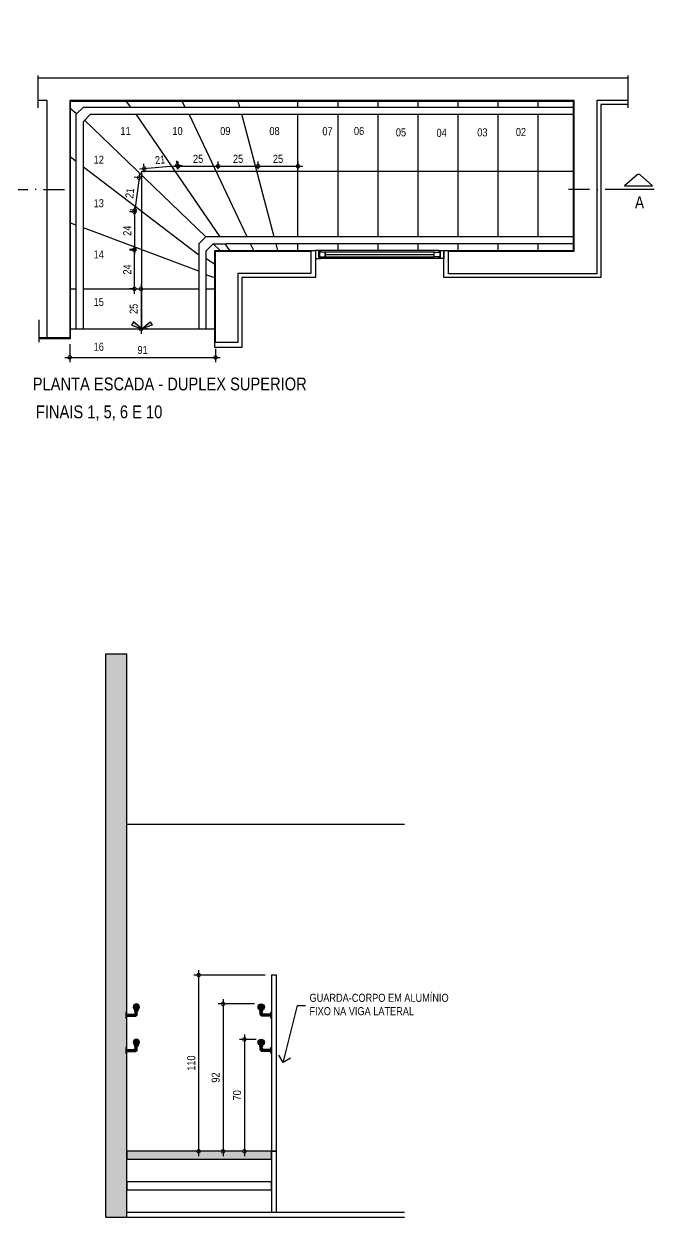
# Model space of a CAD drawing. Header units: metres. Extents: x 8 to 38.7, y -6.4 to 5.4.
# Drawn here: x 12.65 to 16.6, y -2.05 to 5.4 of the extents above; entities that cross this region are included whole.
import ezdxf
from ezdxf import colors
from ezdxf.entities.mleader import LeaderData, LeaderLine
from ezdxf.enums import TextEntityAlignment as Align
from ezdxf.math import Vec2, Vec3
from ezdxf.xclip import XClip

# ---------------------------------------------------------------- set-up
doc = ezdxf.new("R2010")
doc.units = ezdxf.units.M
doc.header["$XCLIPFRAME"] = 0
doc.header["$PDMODE"] = 35
doc.linetypes.add('DASHEDX2', pattern=[1.5, 1, -0.5])
doc.linetypes.add('ESTILO_TQS_0004', pattern=[1.12, 0.5, -0.2, 0.01, -0.2, 0.01, -0.2])
for name, color, linetype in [('205', 232, 'ESTILO_TQS_0004'), ('3', 2, 'Continuous'), ('4', 2, 'Continuous'), ('ARQ-ALV ACAB', 4, 'Continuous'), ('ARQ-ALV OSSO', 5, 'Continuous'), ('ARQ-AUX', 7, 'Continuous'), ('ARQ-AUX1', 1, 'Continuous'), ('ARQ-AUX2', 2, 'Continuous'), ('ARQ-CAX @ 1', 1, 'Continuous'), ('ARQ-DIM', 2, 'Continuous'), ('ARQ-PRJ', 7, 'DASHEDX2'), ('ARQ-SIM', 1, 'Continuous'), ('ARQ-TXT', 2, 'Continuous')]:
    doc.layers.add(name, color=color, linetype=linetype)
doc.styles.add('Adesa', font='ARIALN.TTF')
doc.styles.add('M50', font='ARIALN.TTF', dxfattribs={"height": 0.15})
doc.dimstyles.new('ADESA 1-0025', dxfattribs={"dimtxt": 0.05, "dimasz": 0.045, "dimexe": 0.03, "dimexo": 0.04, "dimgap": 0.02, "dimtad": 1, "dimtoh": 1, "dimdec": 0, "dimlfac": 100, "dimzin": 4, "dimtxsty": 'Adesa', "dimblk": 'DOTSMALL', "dimcen": 1, "dimdle": 0.03, "dimclrd": 1, "dimclre": 1, "dimclrt": 256, "dimazin": 1, "dimtm": 1e-09, "dimtfac": 1, "dimtdec": 0, "dimtix": 1, "dimtmove": 2, "dimatfit": 0, "dimldrblk": 'DOTSMALL', "dimfxl": 0.8, "dimtvp": 2, "dimtolj": 1, "dimtzin": 0, "dimarcsym": 0})

# ---------------------------------------------------------------- blocks, each defined once
blk = doc.blocks.new('est-ex-11-dps-r00')
at = {"layer": '3'}
h = blk.add_hatch(color=8, dxfattribs=at)
h.dxf.hatch_style = 1
h.paths.add_polyline_path([(-232.004486, -395.998796), (719.496112, -396.003017), (719.496112, -409.003017), (473.006123, -409.003017), (473.006123, -541.00374), (459.996043, -541.00374), (459.996043, -409.002436), (12.995548, -409.002436), (12.995548, -937.000989), (-251.979379, -937.000989), (-251.979379, -924.007258), (-232.004327, -924.007258), (-232.004327, -855.00029), (-213.00434, -855.00029), (-213.00434, -924.000989), (-0.004452, -924.000989), (-0.004452, -414.999045), (-213.004452, -414.999045), (-213.004452, -481.999806), (-232.004486, -481.999806)])
h.paths.add_polyline_path([(719.496112, -244.999631), (-57.501936, -244.996565), (-57.501936, -225.996565), (0, -225.996565), (0, 0), (-236.004459, 0), (-236.004459, -245.001184), (-249.004459, -245.001184), (-249.004459, 12.999153), (-0.000305, 12.999153), (-0.000305, 282.997758), (-504.003335, 282.997758), (-504.003335, -245.001184), (-517.003335, -245.001184), (-517.003335, 295.998453), (12.994618, 295.998453), (12.994618, -232.000212), (459.996043, -232.000212), (459.996043, -99.998908), (472.996043, -99.998908), (472.996043, -231.999631), (719.496112, -231.999631)])
h.paths.add_polyline_path([(-993.00031, -541.00374), (-993.00031, -409.003017), (-1239.500379, -409.003017), (-1239.500379, -396.003017), (-520.003335, -396.002991), (-520.003335, -409.002991), (-980.00031, -409.002436), (-980.00031, -541.00374)])
h.paths.add_polyline_path([(-2253.500545, -245.000956), (-2253.500545, -232.000956), (-2008.001965, -232.000956), (-2008.001965, -100.000255), (-1995.001965, -100.000255), (-1995.001965, -232.000655), (-1547.999687, -232.000655), (-1547.999687, 77.996564), (-1534.999687, 77.996564), (-1534.999687, -183.000162), (-1385.510847, -183.000162), (-1385.510847, -195.99998), (-1534.999687, -195.99998), (-1534.999687, -245.000515), (-2253.500545, -245.000515)])
h.paths.add_polyline_path([(-2253.500545, -396.001692), (-1534.999904, -396.002133), (-1534.999904, -445.002668), (-1385.510832, -445.002668), (-1385.510832, -458.002486), (-1534.999904, -458.002486), (-1534.999904, -718.997619), (-1547.999904, -718.997619), (-1547.999904, -409.001461), (-1995.001777, -409.001461), (-1995.001777, -540.99621), (-2008.001965, -540.99621), (-2008.001965, -409.001316), (-2253.500545, -409.001316)])
h.paths.add_polyline_path([(-2399.510997, -445.004573), (-2561.999822, -445.004573), (-2561.999822, -718.997885), (-2548.999822, -718.997885), (-2548.999822, -458.004573), (-2399.510997, -458.004573), (-2399.510997, -445.004803)])
h.paths.add_polyline_path([(1027.995404, -445.001113), (865.506331, -445.001113), (865.506331, -458.001113), (1014.995404, -458.001113), (1014.995404, -718.997491), (1027.995404, -718.997491)])
h.paths.add_polyline_path([(-520.003335, -244.999631), (-520.003335, -232.000212), (-980.00031, -232.000212), (-980.00031, -99.998908), (-993.00031, -99.998908), (-993.00031, -231.999631), (-1239.500379, -231.999631), (-1239.500379, -244.999631)])
h.paths.add_polyline_path([(1245.999783, -327.001325), (1689.007686, -327.001325), (1689.007686, -314.001325), (1245.999783, -314.001325)])
h.paths.add_polyline_path([(-2561.999343, 77.995239), (-2561.999343, -195.997845), (-2399.510997, -195.997845), (-2399.510997, -182.997845), (-2548.999343, -182.997845), (-2548.999343, 77.995239), (-2561.999822, 77.995239)])
h.paths.add_polyline_path([(1027.995156, -196.001535), (1027.995156, 77.998295), (1014.995156, 77.998295), (1014.995156, -183.001611), (865.506331, -183.001611), (865.506331, -196.001535)])
h.paths.add_polyline_path([(-3223.007243, -327.001325), (-2779.99934, -327.001325), (-2779.99934, -314.001325), (-3223.007243, -314.001325)])
h.paths.add_polyline_path([(-517.003335, -937.001848), (-352.982201, -937.001848), (-352.982201, -924.001848), (-504.003335, -924.001848), (-504.003335, -395.998796), (-517.003335, -395.998796)])
h.paths.add_polyline_path([(1015.01125, -327.001325), (1155.51125, -327.001325), (1155.51125, -314.001325), (1015.01125, -314.001325)])
h.paths.add_polyline_path([(-2689.510807, -327.001325), (-2549.010807, -327.001325), (-2549.010807, -314.001325), (-2689.510807, -314.001325)])
at = {"layer": '4'}
h = blk.add_hatch(color=8, dxfattribs=at)
h.dxf.hatch_style = 1
h.paths.add_polyline_path([(870.51125, -327.001325), (1015.01125, -327.001325), (1015.01125, -314.001325), (870.51125, -314.001325)])
h.paths.add_polyline_path([(1517.998246, -449.002012), (1531.000227, -449.002012), (1531.000227, -327.001324), (1517.998246, -327.001324)])
h.paths.add_polyline_path([(1689.007686, -327.001325), (1803.000199, -327.001325), (1803.000199, -314.002172), (1689.007686, -314.002172)])
h.paths.add_polyline_path([(1518.002686, -314.002172), (1531.002686, -314.002172), (1531.002686, -192.002332), (1518.002686, -192.002332)])
h.paths.add_polyline_path([(-3065.002243, -314.002172), (-3052.002243, -314.002172), (-3052.002243, -192.002332), (-3065.002243, -192.002332)])
h.paths.add_polyline_path([(-3064.999784, -449.002012), (-3051.997803, -449.002012), (-3051.997803, -327.002172), (-3064.999784, -327.002172)])
h.paths.add_polyline_path([(-3336.999755, -327.001324), (-3223.007243, -327.001324), (-3223.007243, -314.001325), (-3336.999755, -314.001325)])
h.paths.add_polyline_path([(-2549.010807, -327.001325), (-2404.510807, -327.001325), (-2404.510807, -314.001325), (-2549.010807, -314.001325)])
h.paths.add_polyline_path([(74.532066, -924.005286), (12.995548, -924.005286), (12.995548, -937.000989), (74.532066, -937.000989)])
h.paths.add_polyline_path([(-1372.998858, -46.500032), (-1359.998858, -46.500032), (-1359.998858, 165.999968), (-1372.998858, 165.999968)])
h.paths.add_polyline_path([(-2548.999822, -718.997885), (-2561.999822, -718.997885), (-2561.999822, -936.998934), (-2548.999822, -936.998934)])
h.paths.add_polyline_path([(-2561.999822, -445.004573), (-2634.999822, -445.004573), (-2634.999822, -458.001295), (-2561.999822, -458.001295)])
h.paths.add_polyline_path([(-1112.000061, 295.99876), (-1112.000061, 152.998767), (-1099.000187, 152.998767), (-1099.000187, 282.998799), (-1029.069445, 282.998799), (-1029.069445, 295.99876)])
h.paths.add_polyline_path([(-2736.996513, -763.91298), (-2723.996513, -763.91298), (-2723.996513, -620.91298), (-2736.996513, -620.91298)])
h.paths.add_polyline_path([(-2736.996513, -20.089668), (-2723.996513, -20.089668), (-2723.996513, 122.910332), (-2736.996513, 122.910332)])
h.paths.add_polyline_path([(1027.995404, -718.997491), (1014.995404, -718.997491), (1014.995404, -936.998627), (1027.995404, -936.998627)])
h.paths.add_polyline_path([(1101.995156, -445.001113), (1027.995404, -445.001113), (1027.995404, -457.997884), (1101.995156, -457.997884)])
h.paths.add_polyline_path([(2138.000201, -253.001325), (2125.000197, -253.001325), (2125.000197, -314.001325), (1853.000199, -314.001325), (1853.000199, -327.001324), (2125.000219, -327.001324), (2125.000219, -388.001325), (2138.000201, -388.001325)])
h.paths.add_polyline_path([(592.000796, 295.99876), (509.070038, 295.99876), (509.070038, 282.998799), (579.00078, 282.998799), (579.00078, 152.998392), (592.00078, 152.998392), (592.00078, 295.99876)])
h.paths.add_polyline_path([(592.000796, -937.001408), (592.000796, -794.000771), (579.000796, -794.000771), (579.000796, -924.001447), (509.070053, -924.001447), (509.070053, -937.001408), (592.000811, -937.001408)])
h.paths.add_polyline_path([(-2126.000352, -937.001408), (-2043.069595, -937.001408), (-2043.069595, -924.001447), (-2113.000337, -924.001447), (-2113.000337, -794.001191), (-2126.000337, -794.001191), (-2126.000337, -937.001408)])
h.paths.add_polyline_path([(839.999696, -46.499368), (852.999696, -46.499368), (852.999696, 166.000632), (839.999696, 166.000632)])
h.paths.add_polyline_path([(839.999696, -807.00328), (852.999696, -807.00328), (852.999696, -594.50328), (839.999696, -594.50328)])
h.paths.add_polyline_path([(-2386.999253, -807.00328), (-2373.999253, -807.00328), (-2373.999253, -594.50328), (-2386.999253, -594.50328)])
h.paths.add_polyline_path([(1189.996956, -763.91298), (1202.996956, -763.91298), (1202.996956, -620.91298), (1189.996956, -620.91298)])
h.paths.add_polyline_path([(1189.996956, -20.089668), (1202.996956, -20.089668), (1202.996956, 122.910332), (1189.996956, 122.910332)])
h.paths.add_polyline_path([(-2984.999916, -914.001323), (-2984.999916, -750.999946), (-2997.999778, -750.999946), (-2997.999778, -900.997727), (-3045.999778, -900.997727), (-3045.999778, -914.001323)])
h.paths.add_polyline_path([(1451.000359, 272.998675), (1451.000359, 109.997373), (1464.000222, 109.997373), (1464.000222, 259.995079), (1512.000221, 259.995079), (1512.000221, 272.998675)])
h.paths.add_polyline_path([(1451.000359, -914.001323), (1512.000221, -914.001323), (1512.000221, -900.997727), (1464.000222, -900.997727), (1464.000222, -751.000021), (1451.000359, -751.000021)])
h.paths.add_polyline_path([(-878.069286, -937.00153), (-745.536564, -937.00153), (-745.536564, -923.999823), (-786.000045, -923.999823), (-786.000045, -624.003488), (-799.000045, -624.003488), (-799.000045, -924.001237), (-878.06927, -924.001237), (-878.06927, -937.00153)])
h.paths.add_polyline_path([(-1372.998858, -807.001266), (-1359.998858, -807.001266), (-1359.998858, -594.501266), (-1372.998858, -594.501266)])
h.paths.add_polyline_path([(-1099.000046, -794.001415), (-1111.99992, -794.001415), (-1111.99992, -937.001408), (-1029.069303, -937.001408), (-1029.069303, -924.001447), (-1099.000046, -924.001447)])
h.paths.add_polyline_path([(-878.069286, 295.998882), (-878.069286, 282.998589), (-799.000061, 282.998589), (-799.000061, -16.99916), (-786.000061, -16.99916), (-786.000061, 282.997175), (-745.53658, 282.997175), (-745.53658, 295.998882), (-878.069302, 295.998882)])
h.paths.add_polyline_path([(-2561.999366, -183.001307), (-2635.999822, -183.001307), (-2635.999822, -196.001304), (-2561.999343, -195.997845)])
h.paths.add_polyline_path([(-2549.004314, 295.991967), (-2561.999366, 295.991967), (-2561.999366, 77.995239), (-2549.004314, 77.995239)])
h.paths.add_polyline_path([(-520.003335, -937.002591), (-520.003335, -409.002981), (-533.003335, -409.002981), (-533.003335, -924.002648), (-594.536549, -924.002648), (-594.536549, -937.002648), (-520.003335, -937.002648)])
h.paths.add_polyline_path([(1736.995331, -914.001323), (1736.995331, -901.001351), (1729.988975, -901.001351), (1729.988975, -569.001318), (1716.988975, -569.001318), (1716.988975, -901.001351), (1662.988975, -901.001351), (1662.988975, -914.001323), (1736.989194, -914.001323)])
h.paths.add_polyline_path([(1797.998392, -914.001296), (1910.998392, -914.001296), (1910.998392, -901.001323), (1797.998392, -901.001323)])
h.paths.add_polyline_path([(2137.995113, -914.001323), (2137.995113, -539.001566), (2124.995113, -539.001566), (2124.995113, -901.001323), (2061.998395, -901.001323), (2061.998395, -914.001323)])
h.paths.add_polyline_path([(1101.995156, -183.004764), (1027.995156, -183.004764), (1027.995156, -196.001535), (1101.995156, -196.001535)])
h.paths.add_polyline_path([(1027.995156, 295.998392), (1014.995156, 295.998392), (1014.995156, 77.998295), (1027.995156, 77.998295)])
h.paths.add_polyline_path([(1736.995331, 272.998675), (1662.995113, 272.998675), (1662.995113, 259.998703), (1716.995113, 259.998703), (1716.995113, -72.00133), (1729.995113, -72.00133), (1729.995113, 259.998703), (1737.001468, 259.998703), (1737.001468, 272.998675)])
h.paths.add_polyline_path([(1797.998392, 259.998675), (1910.998392, 259.998675), (1910.998392, 272.998648), (1797.998392, 272.998648)])
edge = h.paths.add_edge_path()
edge.add_line((2137.995113, 272.998675), (2061.998393, 272.998675))
edge.add_line((2061.998393, 272.998675), (2061.998393, 259.998675))
edge.add_line((2061.998393, 259.998675), (2124.99511, 259.998675))
edge.add_line((2124.99511, 259.998675), (2124.99511, -102.001082))
edge.add_line((2124.99511, -102.001082), (2137.99511, -102.001082))
edge.add_line((2137.99511, -102.001082), (2137.99511, 272.998675))
h.paths.add_polyline_path([(358.065018, -937.00153), (358.065018, -924.001613), (278.996063, -924.001613), (278.996063, -624.003488), (265.996063, -624.003488), (265.996063, -924.000199), (225.532312, -924.000199), (225.532312, -937.00153), (358.065034, -937.00153)])
h.paths.add_polyline_path([(358.065018, 295.998882), (225.532296, 295.998882), (225.532296, 282.997551), (265.996047, 282.997551), (265.996047, -16.99916), (278.996047, -16.99916), (278.996047, 282.998965), (358.065003, 282.998965), (358.065003, 295.998882)])
h.paths.add_polyline_path([(-1534.999904, -718.997619), (-1547.999935, -718.997619), (-1547.999672, -924.00172), (-1608.536714, -924.00172), (-1608.53673, -937.001381), (-1482.999904, -937.001381), (-1482.999904, -924.002611), (-1534.999904, -924.002611)])
h.paths.add_polyline_path([(-1892.069467, -937.00153), (-1759.536745, -937.00153), (-1759.536745, -923.999823), (-1802.000496, -923.999823), (-1802.000496, -624.003488), (-1815.000496, -624.003488), (-1815.000496, -924.001237), (-1892.069452, -924.001237), (-1892.069452, -937.00153)])
h.paths.add_polyline_path([(-3270.99386, -914.001323), (-3196.993641, -914.001323), (-3196.993641, -900.998962), (-3250.993641, -900.998962), (-3250.993641, -569.001318), (-3263.993641, -569.001318), (-3263.993641, -900.998962), (-3270.999997, -900.998962), (-3270.999997, -914.001323)])
h.paths.add_polyline_path([(-3445.003058, -914.001296), (-3332.003058, -914.001296), (-3332.003058, -900.998934), (-3445.003058, -900.998934)])
h.paths.add_polyline_path([(-3671.999781, -914.001323), (-3596.003061, -914.001323), (-3596.003061, -900.998934), (-3658.999778, -900.998934), (-3658.999778, -539.001566), (-3671.999778, -539.001566)])
h.paths.add_polyline_path([(74.531441, 295.998453), (12.994618, 295.998453), (12.994618, 282.998733), (74.531441, 282.998733)])
h.paths.add_polyline_path([(-520.003335, 296), (-594.536549, 296), (-594.536549, 283), (-533.003335, 283), (-533.003335, -231.999657), (-520.003335, -231.999657), (-520.003335, 295.999943)])
h.paths.add_polyline_path([(-3658.999753, -253.001325), (-3671.999758, -253.001325), (-3671.999758, -388.001325), (-3658.999775, -388.001325), (-3658.999775, -327.001324), (-3386.999755, -327.001324), (-3386.999755, -314.001325), (-3658.999753, -314.001325)])
h.paths.add_polyline_path([(-1482.999919, 295.998733), (-1608.53673, 295.998733), (-1608.53673, 282.999072), (-1547.999687, 282.999072), (-1547.999687, 77.996564), (-1534.999919, 77.996564), (-1534.999919, 282.999963), (-1482.999919, 282.999963)])
h.paths.add_polyline_path([(-2126.000352, 295.99876), (-2126.000352, 152.998767), (-2113.000352, 152.998767), (-2113.000352, 282.99876), (-2043.06961, 282.99876), (-2043.06961, 295.99876)])
h.paths.add_polyline_path([(-2386.999253, 11.500632), (-2373.999253, 11.500632), (-2373.999253, 166.000632), (-2386.999253, 166.000632)])
h.paths.add_polyline_path([(-2984.999916, 272.998675), (-3045.999916, 272.998675), (-3045.999916, 259.998675), (-2997.999916, 259.998675), (-2997.999916, 109.998591), (-2984.999916, 109.998591)])
h.paths.add_polyline_path([(-3270.999997, 272.998675), (-3270.999997, 259.996314), (-3263.993641, 259.996314), (-3263.993641, -72.00133), (-3250.993641, -72.00133), (-3250.993641, 259.996314), (-3196.993641, 259.996314), (-3196.993641, 272.998675), (-3270.99386, 272.998675)])
h.paths.add_polyline_path([(-3445.003058, 259.996286), (-3332.003058, 259.996286), (-3332.003058, 272.998648), (-3445.003058, 272.998648)])
h.paths.add_polyline_path([(-3671.999778, 272.998675), (-3671.999778, -102.001082), (-3658.999778, -102.001082), (-3658.999778, 259.996286), (-3596.003061, 259.996286), (-3596.003061, 272.998675)])
h.paths.add_polyline_path([(-1815.007394, 30.00084), (-1802.007394, 30.00084), (-1802.007394, 188.50084), (-1815.007394, 188.50084)])
h.paths.add_polyline_path([(-1892.036745, 282.997514), (-1759.536745, 282.997514), (-1759.536745, 295.997514), (-1892.036745, 295.997514)])
at = {"layer": '205'}
blk.add_line((-3872.588223, -320.501324), (2278.789691, -320.501324), dxfattribs=at)
at = {"layer": '3', "linetype": 'Continuous'}
blk.add_lwpolyline([(-2689.510807, -327.001325), (-2549.010807, -327.001325), (-2549.010807, -314.001325), (-2689.510807, -314.001325), (-2689.510807, -327.001325)], close=True, dxfattribs=at)
blk = doc.blocks.new('ADESA-IND')
h = blk.add_hatch(color=256)
h.paths.add_polyline_path([(0.177, 0), (0.319, 0.125), (0.354, 0.068)])
h.paths.add_polyline_path([(0.177, 0), (0.034, 0.125), (0, 0.068)])
for points in [[(0.177, 0), (0.034, 0.125), (0, 0.068)], [(0.177, 0), (0.319, 0.125), (0.354, 0.068)]]:
    blk.add_lwpolyline(points, close=True)
blk = doc.blocks.new('*U92')
at = {"color": 0, "linetype": 'ByBlock', "ltscale": 0.5}
for points in [[(0.02, -0.045), (0.02, -0.045), (0.02, -0.045), (0.02, -0.045), (0.02, -0.045), (0.02, -0.045), (0.02, -0.045), (0.02, -0.045), (0.02, -0.045), (0.03, -0.045), (0.03, -0.05), (0, -0.05), (0, 0), (0.03, 0), (0.03, -0.005), (0.02, -0.005), (0.02, -0.045)], [(0.7799, -0.045), (0.7799, -0.045), (0.7799, -0.045), (0.7799, -0.045), (0.7799, -0.045), (0.7799, -0.045), (0.7799, -0.045), (0.7799, -0.045), (0.7799, -0.045), (0.7699, -0.045), (0.7699, -0.05), (0.7999, -0.05), (0.7999, 0), (0.7699, 0), (0.7699, -0.005), (0.7799, -0.005), (0.7799, -0.045)], [(0.025, -0.01), (0.06, -0.01), (0.06, -0.04), (0.025, -0.04)], [(0.7749, -0.01), (0.7399, -0.01), (0.7399, -0.04), (0.7749, -0.04)]]:
    blk.add_lwpolyline(points, close=True, dxfattribs=at)
at = {"color": 8, "linetype": 'ByBlock', "ltscale": 0.5}
for points in [[(0.7699, 0), (0.03, 0)], [(0.7699, -0.05), (0.03, -0.05)]]:
    blk.add_lwpolyline(points, dxfattribs=at)
at = {"color": 7, "linetype": 'ByBlock', "ltscale": 0.5}
blk.add_lwpolyline([(0.7399, -0.01), (0.7399, -0.04), (0.06, -0.04), (0.06, -0.01)], close=True, dxfattribs=at)
blk.add_lwpolyline([(0.06, -0.025), (0.7399, -0.025)], dxfattribs=at)
blk = doc.blocks.new('ADESA-SIM CORT')
at = {"color": 3}
blk.add_lwpolyline([(1.712, 0.367), (1.4, 0.086), (2.1, 0.086), (1.788, 0.367)], dxfattribs=at)
blk.add_lwpolyline([(1.788, 0.367, 0.267949), (1.712, 0.367)], format="xyb", dxfattribs=at)
at = {"color": 2}
for points in [[(0.521, 0), (0, 0)], [(0.706, 0), (0.729, 0)], [(2.14, 0), (0.914, 0)]]:
    blk.add_lwpolyline(points, dxfattribs=at)
at = {"color": 3, "style": 'Adesa'}
blk.add_attdef('A', text='', height=0.35, dxfattribs=at).set_placement((1.739, -0.325), align=Align.MIDDLE_CENTER)
blk = doc.blocks.new('_DotSmall')
at = {"color": 0, "linetype": 'ByBlock', "const_width": 0.5}
blk.add_lwpolyline([(-0.0625, 0, 1), (0.0625, 0, 1)], format="xyb", close=True, dxfattribs=at)
blk = doc.blocks.new('*D101')
at = {"layer": 'ARQ-DIM', "color": 1, "lineweight": -2, "transparency": 16777216}
for p, q in [((13.8325, 4.5081), (14.1419, 4.5081)), ((13.8625, 4.4899), (13.8625, 4.5381)), ((14.1119, 4.4899), (14.1119, 4.5381))]:
    blk.add_line(p, q, dxfattribs=at)
at = {"layer": 'Defpoints', "color": 0, "transparency": 16777216}
for p in [(14.1119, 4.5081), (13.8625, 4.4499), (14.1119, 4.4499, 0)]:
    blk.add_point(p, dxfattribs=at)
at = {"layer": 'ARQ-DIM', "color": 1, "lineweight": -2, "transparency": 16777216, "xscale": 0.045, "yscale": 0.045, "zscale": 0.045, "rotation": 180}
blk.add_blockref('_DotSmall', (13.8625, 4.5081), dxfattribs=at)
at = {"layer": 'ARQ-DIM', "color": 1, "lineweight": -2, "transparency": 16777216, "xscale": 0.045, "yscale": 0.045, "zscale": 0.045}
blk.add_blockref('_DotSmall', (14.1119, 4.5081), dxfattribs=at)
at = {"layer": 'ARQ-DIM', "transparency": 16777216, "insert": (13.9872, 4.5536), "char_height": 0.05, "attachment_point": 5, "style": 'Adesa'}
blk.add_mtext('\\A1;25', dxfattribs=at)
blk = doc.blocks.new('*D102')
at = {"layer": 'ARQ-DIM', "color": 1, "lineweight": -2, "transparency": 16777216}
for p, q in [((13.3463, 3.9847), (13.3103, 3.9847)), ((13.3403, 3.7122), (13.3403, 4.0147)), ((13.3412, 3.7422), (13.3103, 3.7422))]:
    blk.add_line(p, q, dxfattribs=at)
at = {"layer": 'Defpoints', "color": 0, "transparency": 16777216}
for p in [(13.3403, 3.9847), (13.3863, 3.9847, 0), (13.3812, 3.7422, 0)]:
    blk.add_point(p, dxfattribs=at)
at = {"layer": 'ARQ-DIM', "color": 1, "lineweight": -2, "transparency": 16777216, "xscale": 0.045, "yscale": 0.045, "zscale": 0.045}
for p, rotation in [((13.3403, 3.9847), 90), ((13.3403, 3.7422), 270)]:
    blk.add_blockref('_DotSmall', p, dxfattribs=dict(at, rotation=rotation))
at = {"layer": 'ARQ-DIM', "transparency": 16777216, "insert": (13.2952, 3.8635), "char_height": 0.05, "attachment_point": 5, "rotation": 90, "style": 'Adesa'}
blk.add_mtext('\\A1;24', dxfattribs=at)
blk = doc.blocks.new('*D113')
at = {"layer": 'ARQ-DIM', "color": 1, "lineweight": -2, "transparency": 16777216}
for p, q in [((14.0819, 4.5081), (14.3914, 4.5081)), ((14.1119, 4.4899), (14.1119, 4.5381)), ((14.3614, 4.4899), (14.3614, 4.5381))]:
    blk.add_line(p, q, dxfattribs=at)
at = {"layer": 'Defpoints', "color": 0, "transparency": 16777216}
for p in [(14.3614, 4.5081), (14.1119, 4.4499), (14.3614, 4.4499, 0)]:
    blk.add_point(p, dxfattribs=at)
at = {"layer": 'ARQ-DIM', "color": 1, "lineweight": -2, "transparency": 16777216, "xscale": 0.045, "yscale": 0.045, "zscale": 0.045, "rotation": 180}
blk.add_blockref('_DotSmall', (14.1119, 4.5081), dxfattribs=at)
at = {"layer": 'ARQ-DIM', "color": 1, "lineweight": -2, "transparency": 16777216, "xscale": 0.045, "yscale": 0.045, "zscale": 0.045}
blk.add_blockref('_DotSmall', (14.3614, 4.5081), dxfattribs=at)
at = {"layer": 'ARQ-DIM', "transparency": 16777216, "insert": (14.2367, 4.5536), "char_height": 0.05, "attachment_point": 5, "style": 'Adesa'}
blk.add_mtext('\\A1;25', dxfattribs=at)
blk = doc.blocks.new('CTE CORRIMAO')
h = blk.add_hatch(color=255)
h.dxf.hatch_style = 1
h.paths.add_polyline_path([(-0.045, 0.0505, 1), (-0.085, 0.0505, 1)])
h = blk.add_hatch(color=255)
h.dxf.hatch_style = 1
h.paths.add_polyline_path([(-0.055, 0.0305), (-0.0574, 0.0305), (-0.065, 0.0305), (-0.0726, 0.0305), (-0.075, 0.0305), (-0.075, 0.0245), (-0.055, 0.0245)])
h = blk.add_hatch(color=255)
h.dxf.hatch_style = 1
h.paths.add_polyline_path([(-0.0587, 0.016), (-0.0587, 0.0245), (-0.0712, 0.0245), (-0.0712, 0.004, 0.414214), (-0.0612, -0.006), (-0.005, -0.006), (-0.005, 0.006), (-0.0487, 0.006, -0.414214)])
h = blk.add_hatch(color=255)
h.dxf.hatch_style = 1
h.paths.add_polyline_path([(0, 0.018), (-0.005, 0.018), (-0.005, -0.018), (0, -0.018)])
at = {"layer": 'ARQ-AUX1'}
blk.add_lwpolyline([(-0.065, 0.0305), (-0.0726, 0.0305), (-0.075, 0.0305), (-0.075, 0.0245), (-0.055, 0.0245), (-0.055, 0.0305), (-0.0574, 0.0305), (-0.065, 0.0305)], dxfattribs=at)
for points in [[(-0.005, -0.006), (-0.0612, -0.006, -0.414214), (-0.0712, 0.004), (-0.0712, 0.0245)], [(-0.005, 0.006), (-0.0487, 0.006, -0.414214), (-0.0587, 0.016), (-0.0587, 0.0245)]]:
    blk.add_lwpolyline(points, format="xyb", dxfattribs=at)
blk.add_lwpolyline([(0, -0.018), (-0.005, -0.018), (-0.005, 0.018), (0, 0.018)], close=True, dxfattribs=at)
blk.add_circle((-0.065, 0.0505), 0.02, dxfattribs=at)
blk = doc.blocks.new('*D116')
at = {"layer": 'ARQ-DIM', "color": 1, "lineweight": -2, "transparency": 16777216}
for p, q in [((14.1001, -0.9421), (13.9966, -0.9421)), ((14.0266, -0.9121), (14.0266, -1.6704)), ((14.1001, -1.6404), (13.9966, -1.6404))]:
    blk.add_line(p, q, dxfattribs=at)
at = {"layer": 'Defpoints', "color": 0, "transparency": 16777216}
for p in [(14.1401, -0.9421, 0), (14.0266, -1.6404), (14.1401, -1.6404, 0)]:
    blk.add_point(p, dxfattribs=at)
at = {"layer": 'ARQ-DIM', "color": 1, "lineweight": -2, "transparency": 16777216, "xscale": 0.045, "yscale": 0.045, "zscale": 0.045}
for p, rotation in [((14.0266, -0.9421), 90), ((14.0266, -1.6404), 270)]:
    blk.add_blockref('_DotSmall', p, dxfattribs=dict(at, rotation=rotation))
at = {"layer": 'ARQ-DIM', "transparency": 16777216, "insert": (13.9811, -1.2913), "char_height": 0.05, "attachment_point": 5, "rotation": 90, "style": 'Adesa'}
blk.add_mtext('\\A1;70', dxfattribs=at)
blk = doc.blocks.new('*D117')
at = {"layer": 'ARQ-DIM', "color": 1, "lineweight": -2, "transparency": 16777216}
for p, q in [((14.089, -0.7206), (13.8632, -0.7206)), ((13.8932, -0.6906), (13.8932, -1.6704)), ((14.0948, -1.6404), (13.8632, -1.6404))]:
    blk.add_line(p, q, dxfattribs=at)
at = {"layer": 'Defpoints', "color": 0, "transparency": 16777216}
for p in [(14.129, -0.7206, 0), (13.8932, -1.6404), (14.1348, -1.6404, 0)]:
    blk.add_point(p, dxfattribs=at)
at = {"layer": 'ARQ-DIM', "color": 1, "lineweight": -2, "transparency": 16777216, "xscale": 0.045, "yscale": 0.045, "zscale": 0.045}
for p, rotation in [((13.8932, -0.7206), 90), ((13.8932, -1.6404), 270)]:
    blk.add_blockref('_DotSmall', p, dxfattribs=dict(at, rotation=rotation))
at = {"layer": 'ARQ-DIM', "transparency": 16777216, "insert": (13.8477, -1.1805), "char_height": 0.05, "attachment_point": 5, "rotation": 90, "style": 'Adesa'}
blk.add_mtext('\\A1;92', dxfattribs=at)
blk = doc.blocks.new('*D118')
at = {"layer": 'ARQ-DIM', "color": 1, "lineweight": -2, "transparency": 16777216}
for p, q in [((13.7408, -0.5104), (13.7408, -1.6704)), ((14.1569, -0.5404), (13.7108, -0.5404)), ((13.9402, -1.6404), (13.7108, -1.6404))]:
    blk.add_line(p, q, dxfattribs=at)
at = {"layer": 'Defpoints', "color": 0, "transparency": 16777216}
for p in [(14.1969, -0.5404, 0), (13.7408, -1.6404), (13.9802, -1.6404)]:
    blk.add_point(p, dxfattribs=at)
at = {"layer": 'ARQ-DIM', "color": 1, "lineweight": -2, "transparency": 16777216, "xscale": 0.045, "yscale": 0.045, "zscale": 0.045}
for p, rotation in [((13.7408, -0.5404), 90), ((13.7408, -1.6404), 270)]:
    blk.add_blockref('_DotSmall', p, dxfattribs=dict(at, rotation=rotation))
at = {"layer": 'ARQ-DIM', "transparency": 16777216, "insert": (13.6952, -1.0904), "char_height": 0.05, "attachment_point": 5, "rotation": 90, "style": 'Adesa'}
blk.add_mtext('\\A1;110', dxfattribs=at)
blk = doc.blocks.new('_Open90')
at = {"color": 0, "linetype": 'ByBlock', "lineweight": -2}
for p, q in [((0, 0), (-1, 0)), ((-0.5, 0.5), (0, 0)), ((0, 0), (-0.5, -0.5))]:
    blk.add_line(p, q, dxfattribs=at)
blk = doc.blocks.new('*D125')
at = {"layer": 'ARQ-DIM', "color": 1, "lineweight": -2, "transparency": 16777216}
for p, q in [((13.3412, 3.7422), (13.3512, 3.7422)), ((13.3812, 3.7722), (13.3812, 3.4622)), ((13.4212, 3.4922), (13.4112, 3.4922))]:
    blk.add_line(p, q, dxfattribs=at)
at = {"layer": 'Defpoints', "color": 0, "transparency": 16777216}
for p in [(13.3812, 3.7422, 0), (13.3812, 3.4922), (13.3812, 3.4922)]:
    blk.add_point(p, dxfattribs=at)
at = {"layer": 'ARQ-DIM', "color": 1, "lineweight": -2, "transparency": 16777216, "xscale": 0.045, "yscale": 0.045, "zscale": 0.045}
for p, rotation in [((13.3812, 3.7422), 90), ((13.3812, 3.4922), 270)]:
    blk.add_blockref('_DotSmall', p, dxfattribs=dict(at, rotation=rotation))
at = {"layer": 'ARQ-DIM', "transparency": 16777216, "insert": (13.3357, 3.6172), "char_height": 0.05, "attachment_point": 5, "rotation": 90, "style": 'Adesa'}
blk.add_mtext('\\A1;25', dxfattribs=at)
blk = doc.blocks.new('*D126')
at = {"layer": 'ARQ-DIM', "color": 1, "lineweight": -2, "transparency": 16777216}
for p, q in [((12.9362, 3.3971), (12.9362, 3.2847)), ((13.8462, 3.3672), (13.8462, 3.2847)), ((12.9062, 3.3147), (13.8762, 3.3147))]:
    blk.add_line(p, q, dxfattribs=at)
at = {"layer": 'Defpoints', "color": 0, "transparency": 16777216}
for p in [(12.9362, 3.4371), (13.8462, 3.4072, 0), (13.8462, 3.3147)]:
    blk.add_point(p, dxfattribs=at)
at = {"layer": 'ARQ-DIM', "color": 1, "lineweight": -2, "transparency": 16777216, "xscale": 0.045, "yscale": 0.045, "zscale": 0.045, "rotation": 180}
blk.add_blockref('_DotSmall', (12.9362, 3.3147), dxfattribs=at)
at = {"layer": 'ARQ-DIM', "color": 1, "lineweight": -2, "transparency": 16777216, "xscale": 0.045, "yscale": 0.045, "zscale": 0.045}
blk.add_blockref('_DotSmall', (13.8462, 3.3147), dxfattribs=at)
at = {"layer": 'ARQ-DIM', "transparency": 16777216, "insert": (13.3912, 3.3603), "char_height": 0.05, "attachment_point": 5, "style": 'Adesa'}
blk.add_mtext('\\A1;91', dxfattribs=at)
blk = doc.blocks.new('*D127')
at = {"layer": 'ARQ-DIM', "color": 1, "lineweight": -2, "transparency": 16777216}
for p, q in [((13.3403, 4.253), (13.3403, 3.9576)), ((13.3463, 4.223), (13.3103, 4.223)), ((13.3412, 3.9876), (13.3103, 3.9876))]:
    blk.add_line(p, q, dxfattribs=at)
at = {"layer": 'Defpoints', "color": 0, "transparency": 16777216}
for p in [(13.3863, 4.223, 0), (13.3403, 3.9876), (13.3812, 3.9876)]:
    blk.add_point(p, dxfattribs=at)
at = {"layer": 'ARQ-DIM', "color": 1, "lineweight": -2, "transparency": 16777216, "xscale": 0.045, "yscale": 0.045, "zscale": 0.045}
for p, rotation in [((13.3403, 4.223), 90), ((13.3403, 3.9876), 270)]:
    blk.add_blockref('_DotSmall', p, dxfattribs=dict(at, rotation=rotation))
at = {"layer": 'ARQ-DIM', "transparency": 16777216, "insert": (13.2952, 4.1053), "char_height": 0.05, "attachment_point": 5, "rotation": 90, "style": 'Adesa'}
blk.add_mtext('\\A1;24', dxfattribs=at)
blk = doc.blocks.new('*D128')
at = {"layer": 'ARQ-DIM', "color": 1, "lineweight": -2, "transparency": 16777216}
for p, q in [((13.3731, 4.4659), (13.3391, 4.2021)), ((13.3679, 4.4363), (13.3395, 4.4399)), ((13.3416, 4.232), (13.3132, 4.2357))]:
    blk.add_line(p, q, dxfattribs=at)
at = {"layer": 'Defpoints', "color": 0, "transparency": 16777216}
for p in [(13.4075, 4.4312, 0), (13.3429, 4.2318), (13.3812, 4.2269, 0)]:
    blk.add_point(p, dxfattribs=at)
at = {"layer": 'ARQ-DIM', "color": 1, "lineweight": -2, "transparency": 16777216, "xscale": 0.045, "yscale": 0.045, "zscale": 0.045}
for p, rotation in [((13.3693, 4.4361), 82.6600261568413), ((13.3429, 4.2318), 262.6600261568413)]:
    blk.add_blockref('_DotSmall', p, dxfattribs=dict(at, rotation=rotation))
at = {"layer": 'ARQ-DIM', "transparency": 16777216, "insert": (13.3114, 4.3397), "char_height": 0.05, "attachment_point": 5, "rotation": 82.66003, "style": 'Adesa'}
blk.add_mtext('\\A1;21', dxfattribs=at)
blk = doc.blocks.new('*D129')
at = {"layer": 'ARQ-DIM', "color": 1, "lineweight": -2, "transparency": 16777216}
for p, q in [((13.372, 4.4908), (13.6373, 4.5149)), ((13.4039, 4.471), (13.3992, 4.5234)), ((13.6094, 4.4897), (13.6047, 4.542))]:
    blk.add_line(p, q, dxfattribs=at)
at = {"layer": 'Defpoints', "color": 0, "transparency": 16777216}
for p in [(13.6074, 4.5122), (13.4075, 4.4312), (13.6131, 4.4499, 0)]:
    blk.add_point(p, dxfattribs=at)
at = {"layer": 'ARQ-DIM', "color": 1, "lineweight": -2, "transparency": 16777216, "xscale": 0.045, "yscale": 0.045, "zscale": 0.045}
for p, rotation in [((13.4019, 4.4935), 185.1953224898678), ((13.6074, 4.5122), 5.195322489867832)]:
    blk.add_blockref('_DotSmall', p, dxfattribs=dict(at, rotation=rotation))
at = {"layer": 'ARQ-DIM', "transparency": 16777216, "insert": (13.5006, 4.5477), "char_height": 0.05, "attachment_point": 5, "rotation": 5.19532, "style": 'Adesa'}
blk.add_mtext('\\A1;21', dxfattribs=at)
blk = doc.blocks.new('*D130')
at = {"layer": 'ARQ-DIM', "color": 1, "lineweight": -2, "transparency": 16777216}
for p, q in [((13.5831, 4.5081), (13.8925, 4.5081)), ((13.6131, 4.4899), (13.6131, 4.5381)), ((13.8625, 4.4899), (13.8625, 4.5381))]:
    blk.add_line(p, q, dxfattribs=at)
at = {"layer": 'Defpoints', "color": 0, "transparency": 16777216}
for p in [(13.8625, 4.5081), (13.6131, 4.4499, 0), (13.8625, 4.4499)]:
    blk.add_point(p, dxfattribs=at)
at = {"layer": 'ARQ-DIM', "color": 1, "lineweight": -2, "transparency": 16777216, "xscale": 0.045, "yscale": 0.045, "zscale": 0.045, "rotation": 180}
blk.add_blockref('_DotSmall', (13.6131, 4.5081), dxfattribs=at)
at = {"layer": 'ARQ-DIM', "color": 1, "lineweight": -2, "transparency": 16777216, "xscale": 0.045, "yscale": 0.045, "zscale": 0.045}
blk.add_blockref('_DotSmall', (13.8625, 4.5081), dxfattribs=at)
at = {"layer": 'ARQ-DIM', "transparency": 16777216, "insert": (13.7378, 4.5536), "char_height": 0.05, "attachment_point": 5, "style": 'Adesa'}
blk.add_mtext('\\A1;25', dxfattribs=at)

msp = doc.modelspace()

# ---------------------------------------------------------------- hatches: boundary and pattern name
h = msp.add_hatch(color=254)
h.dxf.hatch_style = 1
h.paths.add_polyline_path([(14.19692, -1.64039), (13.29192, -1.64039), (13.29192, -1.69039), (14.19692, -1.69039)])
at = {"layer": 'ARQ-AUX2'}
h = msp.add_hatch(color=8, dxfattribs=at)
h.dxf.hatch_style = 1
h.paths.add_polyline_path([(13.29192, 1.4642), (13.16192, 1.4642), (13.16192, -2.05159), (13.29192, -2.05159), (13.29192, -1.02886), (13.28692, -1.02886), (13.28692, -0.99286), (13.28729, -0.80886), (13.28692, -0.80886), (13.28692, -0.77286)])

# ---------------------------------------------------------------- linework, layer by layer
at = {"layer": 'ARQ-ALV ACAB'}
msp.add_line((13.29192, -2.02159, -0.00004), (15.0253, -2.02159, -0.00004), dxfattribs=at)
at = {"layer": 'ARQ-ALV ACAB', "elevation": 0}
for points in [[(12.74341, 3.43214), (12.94123, 3.43214), (12.94123, 4.91223)], [(16.42106, 4.89222), (16.25129, 4.89223), (16.25149, 3.81235), (15.2715, 3.81251), (15.2715, 3.9825), (16.08149, 3.9825), (16.08129, 4.91223), (12.94123, 4.91223)]]:
    msp.add_lwpolyline(points, dxfattribs=at)
msp.add_lwpolyline([(14.01118, 3.81226), (14.01098, 3.37722), (13.84117, 3.37722), (13.84137, 3.98226), (13.98354, 3.98226), (14.4715, 3.98238), (14.4715, 3.81238)], close=True, dxfattribs=at)
at = {"layer": 'ARQ-ALV OSSO'}
for p, q in [((12.79623, 4.91723, 0), (12.73753, 4.91723, 0)), ((12.79623, 3.43714, 0), (12.79623, 4.91723, 0)), ((12.93623, 4.91723, 0), (12.93623, 3.43714)), ((12.93623, 3.43714), (12.74341, 3.43714, 0))]:
    msp.add_line(p, q, dxfattribs=at)
for points in [[(16.42106, 5.05723), (12.73753, 5.05723)], [(16.08629, 4.91723), (12.93623, 4.91723)]]:
    msp.add_lwpolyline(points, dxfattribs=at)
at = {"layer": 'ARQ-ALV OSSO', "elevation": 0}
for points in [[(16.08649, 3.9775), (16.08629, 4.91723)], [(16.42106, 4.91722), (16.22629, 4.91723), (16.22649, 3.83709), (16.08649, 3.83709)], [(13.98617, 3.83726), (13.98597, 3.40722), (13.84617, 3.40722), (13.84637, 3.97726), (13.98354, 3.97726), (14.4415, 3.97738), (14.4415, 3.83738), (13.98617, 3.83726)], [(16.08649, 3.83709), (15.3015, 3.83709), (15.3015, 3.9775), (16.08649, 3.9775)]]:
    msp.add_lwpolyline(points, dxfattribs=at)
at = {"layer": 'ARQ-AUX', "elevation": 0}
for points in [[(12.73753, 5.07369), (12.73753, 4.87143)], [(16.42106, 5.07369), (16.42106, 4.87143)]]:
    msp.add_lwpolyline(points, dxfattribs=at)
at = {"layer": 'ARQ-AUX'}
msp.add_lwpolyline([(12.74341, 3.5486), (12.74341, 3.41064)], dxfattribs=at)
at = {"layer": 'ARQ-AUX1', "ltscale": 0.1}
for p, q in [((12.94123, 3.74222), (12.97623, 3.74222)), ((13.02123, 3.74222), (13.74123, 3.74222, 0)), ((13.78623, 3.74222), (13.8411, 3.74222)), ((12.94127, 3.49222), (12.97623, 3.49222)), ((13.02123, 3.49222), (13.74131, 3.49222)), ((13.78631, 3.49222), (13.84117, 3.49222))]:
    msp.add_line(p, q, dxfattribs=at)
for points in [[(15.36123, 4.87722), (15.36123, 4.91722)], [(13.31723, 4.87722), (13.29046, 4.91223)], [(13.65741, 4.87722), (13.63888, 4.91223)], [(14.04373, 4.0675), (13.68123, 4.83222)], [(14.36123, 4.0675), (14.36123, 4.83222)], [(14.61123, 4.0675), (14.61123, 4.83222)], [(14.86123, 4.0675), (14.86123, 4.83222)], [(15.11123, 4.0675), (15.11123, 4.83222)], [(15.61123, 4.0675), (15.61123, 4.83222)], [(15.86123, 4.0675), (15.86123, 4.83222)], [(12.97623, 4.13944), (12.9412, 4.15284)], [(13.74123, 3.85287), (13.02123, 4.12223)], [(13.84117, 3.89457), (13.78631, 3.93278)], [(13.84117, 3.81087), (13.78631, 3.82997)]]:
    msp.add_lwpolyline(points, dxfattribs=at)
for points, elevation in [([(12.97912, 4.83511), (12.93623, 4.86959)], 0), ([(13.99812, 4.87722), (13.98782, 4.91223)], 0), ([(14.36123, 4.87722), (14.36123, 4.91223)], 0), ([(14.61123, 4.87722), (14.61123, 4.91223)], 0), ([(14.86123, 4.87722), (14.86123, 4.91223)], 0), ([(15.11123, 4.87722), (15.11123, 4.91223)], 0), ([(15.61123, 4.87722), (15.61123, 4.91223)], 0), ([(15.86123, 4.87722), (15.86123, 4.91223)], 0), ([(13.78609, 4.06736), (13.02901, 4.795)], 0), ([(13.87484, 4.0675), (13.35128, 4.83222)], 0), ([(14.21262, 4.0675), (14.01123, 4.83222)], 0), ([(15.36123, 4.0675), (15.36123, 4.83222)], 0), ([(12.97623, 4.53658), (12.94123, 4.56334)], 0), ([(13.74123, 3.95164), (13.02123, 4.50215)], 0), ([(13.87463, 3.98226), (13.83276, 4.02251)], 0), ([(14.36123, 3.98251), (14.36123, 4.02251)], -0.00001), ([(14.61123, 3.9825), (14.61123, 4.02251)], 0), ([(14.86123, 3.9825), (14.86123, 4.0225)], -0.00001), ([(15.11123, 3.9825), (15.11123, 4.0225)], 0), ([(15.36123, 3.9825), (15.36123, 4.0225)], -0.00001), ([(15.61123, 3.9825), (15.61123, 4.0225)], 0), ([(15.86123, 3.9825), (15.86123, 4.0225)], 0)]:
    msp.add_lwpolyline(points, dxfattribs=dict(at, elevation=elevation))
at = {"layer": 'ARQ-AUX1'}
for points, elevation in [([(13.93623, 3.9825), (13.90565, 4.02251)], 0), ([(14.08623, 3.9825), (14.06506, 4.02251)], 0), ([(14.23623, 3.9825), (14.22447, 4.02251)], 0), ([(13.29192, 0.40116), (15.0253, 0.40116)], -0.00004)]:
    msp.add_lwpolyline(points, dxfattribs=dict(at, elevation=elevation))
at = {"layer": 'ARQ-AUX1', "elevation": -0.00004}
msp.add_lwpolyline([(14.22692, -0.54039), (14.19692, -0.54039), (14.19692, -1.64039), (14.22692, -1.64039)], close=True, dxfattribs=at)
at = {"layer": 'ARQ-AUX2', "ltscale": 0.1}
for p, q in [((13.78623, 4.0675, 0), (13.74123, 4.02251, 0)), ((13.74123, 4.02251), (13.74123, 3.49222)), ((13.83123, 4.02251, 0), (13.78623, 3.97751, 0)), ((13.78623, 3.97751), (13.78623, 3.49222))]:
    msp.add_line(p, q, dxfattribs=at)
for points in [[(12.97623, 3.49222), (12.97623, 4.83222), (13.02123, 4.87722)], [(13.02123, 4.87722), (13.34186, 4.87722)], [(13.34186, 4.87722), (16.08129, 4.87722)], [(13.02123, 3.49222), (13.02123, 4.78722), (13.06623, 4.83222)], [(13.06623, 4.83222), (13.37627, 4.83222)], [(13.37627, 4.83222), (16.08129, 4.83222)], [(12.97623, 3.49222), (13.02123, 3.49222)], [(13.74123, 3.49222), (13.78623, 3.49222)]]:
    msp.add_lwpolyline(points, dxfattribs=at)
at = {"layer": 'ARQ-AUX2', "ltscale": 0.1, "elevation": 0}
for points in [[(16.08129, 4.0675), (13.7865, 4.0675)], [(13.83123, 4.02251), (13.91441, 4.02251)], [(16.08129, 4.0225), (13.91441, 4.02251)]]:
    msp.add_lwpolyline(points, dxfattribs=at)
at = {"layer": 'ARQ-AUX2', "color": 8}
msp.add_lwpolyline([(13.16192, 1.4642), (13.29192, 1.4642)], dxfattribs=at)
at = {"layer": 'ARQ-AUX2', "elevation": -0.00004}
for points in [[(14.19692, -1.64039), (13.29192, -1.64039), (13.29192, -1.69039), (14.19692, -1.69039)], [(14.19692, -1.83099), (13.29192, -1.83099), (13.29192, -1.88099), (14.19692, -1.88099)]]:
    msp.add_lwpolyline(points, close=True, dxfattribs=at)
at = {"layer": 'ARQ-DIM'}
for p, q in [((13.16192, -2.05159), (13.16192, 1.4642)), ((13.29192, -2.05159), (13.29192, 1.4642)), ((13.16192, -2.05159, -0.00005), (15.0253, -2.05159, -0.00005))]:
    msp.add_line(p, q, dxfattribs=at)
at = {"layer": 'ARQ-PRJ', "elevation": -0.00004}
msp.add_lwpolyline([(14.22692, -1.64039), (14.19692, -1.64039), (14.19692, -2.02159), (14.22692, -2.02159)], close=True, dxfattribs=at)
at = {"layer": 'ARQ-SIM', "color": 7, "ltscale": 0.1, "elevation": 0}
for points in [[(13.38627, 4.47719), (16.08129, 4.47719)], [(13.38627, 3.49222), (13.38627, 4.47719)]]:
    msp.add_lwpolyline(points, dxfattribs=at)

# ---------------------------------------------------------------- block references
at = {"linetype": 'Continuous'}
ref = msp.add_blockref('est-ex-11-dps-r00', (38.99962, 8.18726), dxfattribs=dict(at, xscale=0.01, yscale=0.01, zscale=0.01))
XClip(ref).set_block_clipping_path([(-3087.5187336375, -524.0872977988), (-2678.8955138087, -307.4309439473)])
at = {"layer": 'ARQ-AUX', "xscale": -1}
for p in [(13.28692, -0.79086), (13.28692, -1.01086)]:
    msp.add_blockref('CTE CORRIMAO', p, dxfattribs=at)
at = {"layer": 'ARQ-AUX'}
for p in [(14.19692, -0.79086, -0.00004), (14.19692, -1.01086, -0.00004)]:
    msp.add_blockref('CTE CORRIMAO', p, dxfattribs=at)
at = {"layer": 'ARQ-CAX @ 1', "xscale": -1, "rotation": 180}
msp.add_blockref('*U92', (14.47158, 3.93238, 0), dxfattribs=at)
at = {"layer": 'ARQ-DIM'}
ref = msp.add_blockref('ADESA-SIM CORT', (12.90283, 4.36311), dxfattribs=dict(at, xscale=-0.25, yscale=0.25, zscale=0.25))
ref.add_attrib('A', 'A', dxfattribs={"layer": '0', "color": 4, "height": 0.075, "style": 'Adesa'}).set_placement((12.4598, 4.28193), align=Align.MIDDLE_CENTER)
ref = msp.add_blockref('ADESA-SIM CORT', (16.05057, 4.36311), dxfattribs=dict(at, xscale=0.25, yscale=0.25, zscale=0.25))
ref.add_attrib('A', 'A', dxfattribs={"layer": '0', "color": 4, "height": 0.075, "style": 'Adesa'}).set_placement((16.49361, 4.28193), align=Align.MIDDLE_CENTER)
at = {"layer": 'ARQ-SIM', "color": 7, "xscale": -0.3599462394903939, "yscale": 0.3599462394903939, "zscale": 0.05999103991506565}
msp.add_blockref('ADESA-IND', (13.44989, 3.49222, 0), dxfattribs=at)

# ---------------------------------------------------------------- texts
at = {"layer": 'ARQ-TXT', "style": 'M50'}
for s, p in [('11', (13.28458, 4.72788)), ('10', (13.60929, 4.72788)), ('09', (13.90748, 4.72788)), ('08', (14.21466, 4.72788)), ('07', (14.54516, 4.7264)), ('06', (14.74246, 4.72766)), ('05', (15.00418, 4.71951)), ('04', (15.25827, 4.7163, 0)), ('03', (15.51249, 4.71926, 0)), ('02', (15.75337, 4.72117)), ('12', (13.11744, 4.54898)), ('13', (13.11744, 4.27675)), ('14', (13.11744, 3.95711)), ('15', (13.11744, 3.66026)), ('16', (13.11744, 3.38117))]:
    msp.add_text(s, height=0.05, dxfattribs=at).set_placement(p, align=Align.MIDDLE)
at = {"layer": 'ARQ-TXT', "ltscale": 0.5, "style": 'Adesa'}
for s, p in [('PLANTA ESCADA - DUPLEX SUPERIOR', (12.70537, 3.1088)), ('FINAIS 1, 5, 6 E 10', (12.72493, 2.93469))]:
    msp.add_text(s, height=0.08, dxfattribs=at).set_placement(p)

# ---------------------------------------------------------------- dimensions: what is measured, and where the dimension line sits
at = {"layer": 'ARQ-DIM'}
for p1, p2, distance, picture, middle in [((13.40755, 4.43118), (13.61306, 4.44986, 0), 0.06256, '*D129', (13.50055, 4.54774)), ((13.61306, 4.44986, 0), (13.86248, 4.44986), 0.05822, '*D130', (13.73777, 4.55362)), ((13.40755, 4.43118, 0), (13.38123, 4.2269, 0), -0.0386, '*D128', (13.31137, 4.33973))]:
    dim = msp.add_aligned_dim(p1=p1, p2=p2, distance=distance, dimstyle='ADESA 1-0025', dxfattribs=at)
    dim.commit()
    dim.dimension.update_dxf_attribs({"geometry": picture, "text_midpoint": middle})
for base, p1, p2, picture, middle in [((14.11193, 4.50809), (13.86248, 4.44986), (14.11193, 4.44986, 0), '*D101', (13.9872, 4.55362)), ((14.36137, 4.50809, 0), (14.11193, 4.44986, 0), (14.36137, 4.44986, -0.00001), '*D113', (14.23665, 4.55362, 0)), ((13.84617, 3.31473), (12.93623, 3.43714), (13.84617, 3.40722, 0), '*D126', (13.3912, 3.36026))]:
    dim = msp.add_linear_dim(base=base, p1=p1, p2=p2, dimstyle='ADESA 1-0025', dxfattribs=at)
    dim.commit()
    dim.dimension.update_dxf_attribs({"geometry": picture, "text_midpoint": middle})
for base, p1, p2, picture, middle in [((13.3403, 3.98755), (13.38627, 4.22305, 0), (13.38123, 3.98755), '*D127', (13.29519, 4.1053)), ((13.3403, 3.98471), (13.38123, 3.74222, 0), (13.38627, 3.98471, 0), '*D102', (13.29519, 3.86347)), ((13.38123, 3.49222), (13.38123, 3.74222, 0), (13.38123, 3.49222), '*D125', (13.33571, 3.61722)), ((13.74077, -1.64039), (14.19692, -0.54039, -0.00004), (13.98022, -1.64039), '*D118', (13.69525, -1.09039)), ((13.89323, -1.64039), (14.12901, -0.72061, -0.00004), (14.13483, -1.64039, -0.00004), '*D117', (13.8477, -1.1805)), ((14.0266, -1.64039), (14.14011, -0.94215, -0.00004), (14.14011, -1.64039, -0.00004), '*D116', (13.98107, -1.29127))]:
    dim = msp.add_linear_dim(base=base, p1=p1, p2=p2, angle=90, dimstyle='ADESA 1-0025', dxfattribs=at)
    dim.commit()
    dim.dimension.update_dxf_attribs({"geometry": picture, "text_midpoint": middle})

# ---------------------------------------------------------------- leaders
at = {"layer": 'ARQ-SIM'}
ml = msp.add_multileader_mtext('Standard', dxfattribs=at)
ml.set_content('GUARDA-CORPO EM ALUMÍNIO\\PFIXO NA VIGA LATERAL', color=2, style='Adesa')
ml.set_leader_properties(color=256)
ml.set_arrow_properties(name='OPEN90')
ml.build(insert=Vec2(0, 0))
ml.multileader.update_dxf_attribs({"text_left_attachment_type": 2, "text_right_attachment_type": 2, "dogleg_length": 0.2, "arrow_head_size": 0.075})
ctx = ml.context
ctx.base_point, ctx.char_height, ctx.arrow_head_size, ctx.landing_gap_size, ctx.plane_origin = Vec3(14.40828, -0.73168), 0.05, 0.075, 0.025, Vec3(14.94925, -0.76585)
ctx.left_attachment, ctx.right_attachment = 2, 2
notes = []
notes.append((ctx, [(0, (1, 1, 0), (14.35828, -0.73168), (1, 0), 0.05, [(0, [(14.268, -1.0854)], 0, [])])]))
ctx.mtext.insert, ctx.mtext.width, ctx.mtext.flow_direction = Vec3(14.43328, -0.65766), 1.2481364, 5
for ctx, leaders in notes:
    for number, flags, end, landing, length, lines in leaders:
        leader = LeaderData()
        leader.index, (leader.has_last_leader_line, leader.has_dogleg_vector, leader.attachment_direction) = number, flags
        leader.last_leader_point, leader.dogleg_vector, leader.dogleg_length = Vec3(end), Vec3(landing), length
        for number, points, colour, breaks in lines:
            line = LeaderLine()
            line.index, line.vertices, line.color, line.breaks = number, Vec3.list(points), colors.encode_raw_color(colour), breaks
            leader.lines.append(line)
        ctx.leaders.append(leader)

doc.saveas('drawing.dxf')
